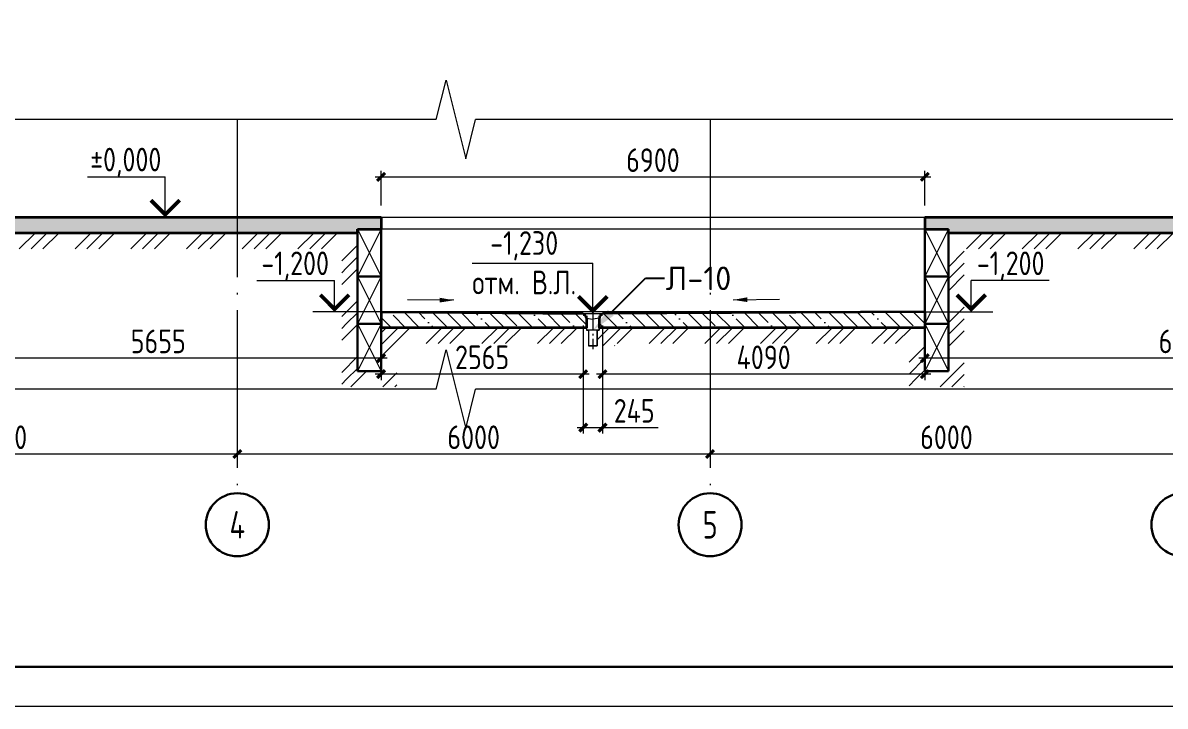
# Model space of a CAD drawing. Extents: x -965262 to 1142518, y -357520 to 71675.
# Drawn here: x 208291 to 222787, y -240088 to -231423 of the extents above; entities that cross this region are included whole.
import ezdxf
from ezdxf import colors
from ezdxf.entities.mleader import LeaderData, LeaderLine
from ezdxf.math import Vec2, Vec3

# ---------------------------------------------------------------- set-up
doc = ezdxf.new("R2010")
doc.units = 0
doc.header["$LTSCALE"] = 10
doc.linetypes.add('AM_DIN_G_W050x2', pattern=[6.875, 4.75, -0.875, 0.375, -0.875])
doc.linetypes.add('DOTE', pattern=[2.42, 2, -0.2, 0.02, -0.2])
doc.layers.get('0').update_dxf_attribs({"linetype": 'CONTINUOUS', "lineweight": 30})
doc.layers.get('Defpoints').update_dxf_attribs({"linetype": 'CONTINUOUS'})
doc.layers.add('DOTE', color=7, linetype='DOTE', lineweight=9)
doc.layers.add('полы', color=3, linetype='CONTINUOUS', lineweight=35)
doc.styles.add('GOST 2.304', font='isocpeur.ttf', dxfattribs={"width": 0.75, "height": 250})
doc.styles.get("Standard").update_dxf_attribs({"font": 'isocpeur.ttf', "height": 300})
doc.styles.add('ГОСТ 2м', font='isocpeur.ttf', dxfattribs={"width": 0.8, "height": 250})
doc.dimstyles.new('ГОСТ 2м', dxfattribs={"dimtxt": 250, "dimasz": 100, "dimexe": 75, "dimexo": 150, "dimgap": 62.5, "dimtad": 1, "dimdec": 0, "dimtxsty": 'ГОСТ 2м', "dimblk": 'ARCHTICK', "dimcen": 150, "dimdle": 75, "dimclrd": 256, "dimclre": 256, "dimclrt": 256, "dimadec": 0, "dimazin": 0, "dimtfac": 1, "dimtdec": 0, "dimtmove": 0, "dimatfit": 3, "dimldrblk": 'OBLIQUE', "dimfxl": 1, "dimlwd": 15, "dimlwe": 15, "dimarcsym": 0})
pattern_1 = [(135, (-2833967.18, -81793.83), (-179.605122, -179.605122), []), (135, (-2833967.18, -81614.22), (-179.605122, -179.605122), [317.5, -63.5, 0, -63.5])]

# ---------------------------------------------------------------- blocks, each defined once
blk = doc.blocks.new('_ArchTick')
at = {"color": 0, "linetype": 'ByBlock', "lineweight": 0, "const_width": 0.4}
blk.add_lwpolyline([(-0.5, -0.5), (0.5, 0.5)], dxfattribs=at)
blk = doc.blocks.new('*D1647')
at = {"lineweight": 15, "ltscale": 100, "transparency": 16777216}
for p, q in [((217012, -236740), (217012, -236815)), ((223012, -236740), (223012, -236815)), ((216937, -236890), (223087, -236890))]:
    blk.add_line(p, q, dxfattribs=at)
at = {"layer": 'Defpoints', "color": 0, "lineweight": 15, "ltscale": 100, "transparency": 16777216}
for p in [(217012, -236890), (223012, -236890), (223012, -236890)]:
    blk.add_point(p, dxfattribs=at)
at = {"lineweight": 15, "ltscale": 100, "transparency": 16777216, "xscale": 100, "yscale": 100, "zscale": 100, "rotation": 180}
blk.add_blockref('_ArchTick', (217012, -236890), dxfattribs=at)
at = {"lineweight": 15, "ltscale": 100, "transparency": 16777216, "xscale": 100, "yscale": 100, "zscale": 100}
blk.add_blockref('_ArchTick', (223012, -236890), dxfattribs=at)
at = {"lineweight": 15, "ltscale": 100, "transparency": 16777216, "insert": (220012, -236678), "char_height": 250, "attachment_point": 5, "style": 'ГОСТ 2м'}
blk.add_mtext('{\\H1.2x;6000}', dxfattribs=at)
blk = doc.blocks.new('_Oblique')
at = {"color": 0, "linetype": 'ByBlock', "lineweight": -2}
blk.add_line((-0.5, -0.5), (0.5, 0.5), dxfattribs=at)
blk = doc.blocks.new('*D1648')
at = {"lineweight": 15, "ltscale": 100, "transparency": 16777216}
for p, q in [((211012, -236740), (211012, -236815)), ((217012, -236740), (217012, -236815)), ((210937, -236890), (217087, -236890))]:
    blk.add_line(p, q, dxfattribs=at)
at = {"layer": 'Defpoints', "color": 0, "lineweight": 15, "ltscale": 100, "transparency": 16777216}
for p in [(211012, -236890), (217012, -236890), (217012, -236890)]:
    blk.add_point(p, dxfattribs=at)
at = {"lineweight": 15, "ltscale": 100, "transparency": 16777216, "xscale": 100, "yscale": 100, "zscale": 100, "rotation": 180}
blk.add_blockref('_ArchTick', (211012, -236890), dxfattribs=at)
at = {"lineweight": 15, "ltscale": 100, "transparency": 16777216, "xscale": 100, "yscale": 100, "zscale": 100}
blk.add_blockref('_ArchTick', (217012, -236890), dxfattribs=at)
at = {"lineweight": 15, "ltscale": 100, "transparency": 16777216, "insert": (214012, -236678), "char_height": 250, "attachment_point": 5, "style": 'ГОСТ 2м'}
blk.add_mtext('{\\H1.2x;6000}', dxfattribs=at)
blk = doc.blocks.new('*D1649')
at = {"lineweight": 15, "ltscale": 100, "transparency": 16777216}
for p, q in [((205012, -236740), (205012, -236815)), ((211012, -236740), (211012, -236815)), ((204937, -236890), (211087, -236890))]:
    blk.add_line(p, q, dxfattribs=at)
at = {"layer": 'Defpoints', "color": 0, "lineweight": 15, "ltscale": 100, "transparency": 16777216}
for p in [(205012, -236890), (211012, -236890), (211012, -236890)]:
    blk.add_point(p, dxfattribs=at)
at = {"lineweight": 15, "ltscale": 100, "transparency": 16777216, "xscale": 100, "yscale": 100, "zscale": 100, "rotation": 180}
blk.add_blockref('_ArchTick', (205012, -236890), dxfattribs=at)
at = {"lineweight": 15, "ltscale": 100, "transparency": 16777216, "xscale": 100, "yscale": 100, "zscale": 100}
blk.add_blockref('_ArchTick', (211012, -236890), dxfattribs=at)
at = {"lineweight": 15, "ltscale": 100, "transparency": 16777216, "insert": (208012, -236678), "char_height": 250, "attachment_point": 5, "style": 'ГОСТ 2м'}
blk.add_mtext('{\\H1.2x;6000}', dxfattribs=at)
blk = doc.blocks.new('*D1662')
at = {"lineweight": 15, "ltscale": 50, "transparency": 16777216}
for p, q in [((219737, -234039), (219737, -235749)), ((226361, -234039), (226361, -235749)), ((226436, -235674), (219662, -235674))]:
    blk.add_line(p, q, dxfattribs=at)
at = {"layer": 'Defpoints', "color": 0, "lineweight": 15, "ltscale": 50, "transparency": 16777216}
for p in [(219737, -233889, 1824), (226361, -233889, 1451), (219737, -235674)]:
    blk.add_point(p, dxfattribs=at)
at = {"lineweight": 15, "ltscale": 50, "transparency": 16777216, "xscale": 100, "yscale": 100, "zscale": 100, "rotation": 180}
blk.add_blockref('_ArchTick', (219737, -235674), dxfattribs=at)
at = {"lineweight": 15, "ltscale": 50, "transparency": 16777216, "xscale": 100, "yscale": 100, "zscale": 100}
blk.add_blockref('_ArchTick', (226361, -235674), dxfattribs=at)
at = {"lineweight": 15, "ltscale": 50, "transparency": 16777216, "insert": (223049, -235462), "char_height": 250, "attachment_point": 5, "style": 'ГОСТ 2м'}
blk.add_mtext('{\\H1.2x;6625}', dxfattribs=at)
blk = doc.blocks.new('*D1663')
at = {"lineweight": 15, "ltscale": 50, "transparency": 16777216}
for p, q in [((215647, -235259), (215647, -235952)), ((219737, -235239), (219737, -235952)), ((219812, -235877), (215572, -235877))]:
    blk.add_line(p, q, dxfattribs=at)
at = {"layer": 'Defpoints', "color": 0, "lineweight": 15, "ltscale": 50, "transparency": 16777216}
for p in [(215647, -235109), (219737, -235089), (215647, -235877)]:
    blk.add_point(p, dxfattribs=at)
at = {"lineweight": 15, "ltscale": 50, "transparency": 16777216, "xscale": 100, "yscale": 100, "zscale": 100, "rotation": 180}
blk.add_blockref('_ArchTick', (215647, -235877), dxfattribs=at)
at = {"lineweight": 15, "ltscale": 50, "transparency": 16777216, "xscale": 100, "yscale": 100, "zscale": 100}
blk.add_blockref('_ArchTick', (219737, -235877), dxfattribs=at)
at = {"lineweight": 15, "ltscale": 50, "transparency": 16777216, "insert": (217692, -235664), "char_height": 250, "attachment_point": 5, "style": 'ГОСТ 2м'}
blk.add_mtext('{\\H1.2x;4090}', dxfattribs=at)
blk = doc.blocks.new('*D1664')
at = {"lineweight": 15, "ltscale": 50, "transparency": 16777216}
for p, q in [((215402, -235259), (215402, -236631)), ((215647, -235259), (215647, -236631)), ((215327, -236556), (215647, -236556)), ((215647, -236556), (216352, -236556))]:
    blk.add_line(p, q, dxfattribs=at)
at = {"layer": 'Defpoints', "color": 0, "lineweight": 15, "ltscale": 50, "transparency": 16777216}
for p in [(215402, -235109), (215647, -235109), (215647, -236556)]:
    blk.add_point(p, dxfattribs=at)
at = {"lineweight": 15, "ltscale": 50, "transparency": 16777216, "xscale": 100, "yscale": 100, "zscale": 100, "rotation": 180}
blk.add_blockref('_ArchTick', (215402, -236556), dxfattribs=at)
at = {"lineweight": 15, "ltscale": 50, "transparency": 16777216, "xscale": 100, "yscale": 100, "zscale": 100}
blk.add_blockref('_ArchTick', (215647, -236556), dxfattribs=at)
at = {"lineweight": 15, "ltscale": 50, "transparency": 16777216, "insert": (216049, -236343), "char_height": 250, "attachment_point": 5, "style": 'ГОСТ 2м'}
blk.add_mtext('{\\H1.2x;245}', dxfattribs=at)
blk = doc.blocks.new('*D1665')
at = {"lineweight": 15, "ltscale": 50, "transparency": 16777216}
for p, q in [((215402, -235259), (215402, -235952)), ((212837, -235824), (212837, -235952)), ((215477, -235877), (212762, -235877))]:
    blk.add_line(p, q, dxfattribs=at)
at = {"layer": 'Defpoints', "color": 0, "lineweight": 15, "ltscale": 50, "transparency": 16777216}
for p in [(215402, -235109), (212837, -235674), (212837, -235877)]:
    blk.add_point(p, dxfattribs=at)
at = {"lineweight": 15, "ltscale": 50, "transparency": 16777216, "xscale": 100, "yscale": 100, "zscale": 100, "rotation": 180}
blk.add_blockref('_ArchTick', (212837, -235877), dxfattribs=at)
at = {"lineweight": 15, "ltscale": 50, "transparency": 16777216, "xscale": 100, "yscale": 100, "zscale": 100}
blk.add_blockref('_ArchTick', (215402, -235877), dxfattribs=at)
at = {"lineweight": 15, "ltscale": 50, "transparency": 16777216, "insert": (214119, -235664), "char_height": 250, "attachment_point": 5, "style": 'ГОСТ 2м'}
blk.add_mtext('{\\H1.2x;2565}', dxfattribs=at)
blk = doc.blocks.new('*D1666')
at = {"lineweight": 15, "ltscale": 50, "transparency": 16777216}
for p, q in [((207181, -234039), (207181, -235749)), ((212837, -235524), (212837, -235599)), ((212912, -235674), (207106, -235674))]:
    blk.add_line(p, q, dxfattribs=at)
at = {"layer": 'Defpoints', "color": 0, "lineweight": 15, "ltscale": 50, "transparency": 16777216}
for p in [(207181, -233889, 1451), (207181, -235674), (212837, -235674)]:
    blk.add_point(p, dxfattribs=at)
at = {"lineweight": 15, "ltscale": 50, "transparency": 16777216, "xscale": 100, "yscale": 100, "zscale": 100, "rotation": 180}
blk.add_blockref('_ArchTick', (207181, -235674), dxfattribs=at)
at = {"lineweight": 15, "ltscale": 50, "transparency": 16777216, "xscale": 100, "yscale": 100, "zscale": 100}
blk.add_blockref('_ArchTick', (212837, -235674), dxfattribs=at)
at = {"lineweight": 15, "ltscale": 50, "transparency": 16777216, "insert": (210009, -235462), "char_height": 250, "attachment_point": 5, "style": 'ГОСТ 2м'}
blk.add_mtext('{\\H1.2x;5655}', dxfattribs=at)
blk = doc.blocks.new('*D1719')
at = {"lineweight": 15, "transparency": 16777216}
for p, q in [((212762, -233376), (219812, -233376)), ((212837, -233739), (212837, -233301)), ((219737, -233739), (219737, -233301))]:
    blk.add_line(p, q, dxfattribs=at)
at = {"layer": 'Defpoints', "color": 0, "lineweight": 15, "transparency": 16777216}
for p in [(219737, -233376), (212837, -233889), (219737, -233889)]:
    blk.add_point(p, dxfattribs=at)
at = {"lineweight": 15, "transparency": 16777216, "xscale": 100, "yscale": 100, "zscale": 100, "rotation": 180}
blk.add_blockref('_ArchTick', (212837, -233376), dxfattribs=at)
at = {"lineweight": 15, "transparency": 16777216, "xscale": 100, "yscale": 100, "zscale": 100}
blk.add_blockref('_ArchTick', (219737, -233376), dxfattribs=at)
at = {"lineweight": 15, "transparency": 16777216, "insert": (216287, -233164), "char_height": 250, "attachment_point": 5, "style": 'ГОСТ 2м'}
blk.add_mtext('{\\H1.2x;6900}', dxfattribs=at)

msp = doc.modelspace()

# ---------------------------------------------------------------- hatches: boundary and pattern name
at = {"lineweight": 15, "ltscale": 50}
h = msp.add_hatch(dxfattribs=at)
h.set_pattern_fill('ANSI35', color=3, scale=40, angle=90, style=0)
h.set_pattern_definition(pattern_1)
h.paths.add_polyline_path([(215444.3, -235169.9), (215439.3, -235169.3), (215439.3, -235139.3), (215419.3, -235139.3), (215419.3, -235119.3), (215401.8, -235119.3), (215401.8, -235109.3), (212812.8, -235089.3), (212812.8, -235289.3), (215444.3, -235289.3)])
h.paths.add_polyline_path([(217012.4, -235102.6), (215646.8, -235109.3), (215646.8, -235119.3), (215629.3, -235119.3), (215629.3, -235139.3), (215609.3, -235139.3), (215609.3, -235169.3), (215604.3, -235169.9), (215604.3, -235289.3), (217012.4, -235289.3)])
h.paths.add_polyline_path([(219762.8, -235089.3), (219762.8, -235089.3), (217012.4, -235102.6), (217012.4, -235289.3), (219762.8, -235289.3)], flags=17)
h.paths.add_polyline_path([(236632.8, -233969.9), (236627.8, -233969.3), (236627.8, -233939.3), (236607.8, -233939.3), (236607.8, -233919.3), (236590.3, -233919.3), (236590.3, -233909.3), (234912.4, -233889.3), (233335.3, -233909.3), (233335.3, -233919.3), (233317.8, -233919.3), (233317.8, -233939.3), (233297.8, -233939.3), (233297.8, -233969.3), (233292.8, -233969.9), (233292.8, -234089.3), (236632.8, -234089.3)])
h.paths.add_polyline_path([(215444.3, -235169.9), (215439.3, -235169.3), (215439.3, -235139.3), (215419.3, -235139.3), (215419.3, -235119.3), (215401.8, -235119.3), (215401.8, -235109.3), (212812.8, -235089.3), (212812.8, -235289.3), (215444.3, -235289.3)])
h.paths.add_polyline_path([(217012.4, -235102.6), (215646.8, -235109.3), (215646.8, -235119.3), (215629.3, -235119.3), (215629.3, -235139.3), (215609.3, -235139.3), (215609.3, -235169.3), (215604.3, -235169.9), (215604.3, -235289.3), (217012.4, -235289.3)], flags=17)
h.paths.add_polyline_path([(219762.8, -235089.3), (219762.8, -235089.3), (217012.4, -235102.6), (217012.4, -235289.3), (219762.8, -235289.3)])
h.paths.add_polyline_path([(212836.8, -233889.3), (207382.4, -233889.3), (206181, -233909.3), (206181, -233919.3), (206163.5, -233919.3), (206163.5, -233939.3), (206143.5, -233939.3), (206143.5, -233969.3), (206138.5, -233969.9), (206138.5, -234089.3), (212512.8, -234089.3), (212512.8, -234039.3), (212836.8, -234039.3)])
h.paths.add_polyline_path([(186702.4, -233889.3), (189562.4, -233889.3), (191199.8, -233902.8), (192520.9, -233902.8), (193112.5, -233889.3), (204287.4, -233889.3), (205936, -233909.3), (205936, -233919.3), (205953.5, -233919.3), (205953.5, -233939.3), (205973.5, -233939.3), (205973.5, -233969.3), (205978.5, -233969.9), (205978.5, -234089.3), (187002.4, -234089.3), (187002.4, -234039.3), (186702.4, -234039.3)])
h.paths.add_polyline_path([(219736.8, -234039.3), (219736.8, -233889.3), (226262.4, -233889.3), (227112.9, -233902.8), (228233.2, -233902.8), (229212.5, -233889.3), (231272.8, -233889.3), (233090.3, -233909.3), (233090.3, -233919.3), (233107.8, -233919.3), (233107.8, -233939.3), (233127.8, -233939.3), (233127.8, -233969.3), (233132.8, -233969.9), (233132.8, -234089.3), (220036.8, -234089.3), (220036.8, -234039.3)])
h.paths.add_polyline_path([(236792.8, -234089.3), (236792.8, -233969.9), (236797.8, -233969.3), (236797.8, -233939.3), (236817.8, -233939.3), (236817.8, -233919.3), (236835.3, -233919.3), (236835.3, -233909.3), (240822.4, -233889.3), (240822.4, -234039.3), (240522.4, -234039.3), (240522.4, -234089.3)])
at = {"linetype": 'Continuous', "lineweight": 15}
h = msp.add_hatch(dxfattribs=at)
h.set_pattern_fill('GOST_GROUND', color=256, scale=50, style=0)
h.set_pattern_definition([(45, (-2833967.2, -81793.83), (707.10678, -4e-14), [1000]), (45, (-2833817.2, -81793.83), (707.10678, -4e-14), [1000]), (45, (-2833667.2, -81793.83), (707.10678, -4e-14), [1000])])
h.paths.add_polyline_path([(240522.4, -236068.4), (240522.4, -234089.3), (236792.8, -234089.3), (236792.8, -234119.9), (236767.8, -234119.9), (236767.8, -234319.9), (236657.8, -234319.9), (236657.8, -234119.9), (236632.8, -234119.9), (236632.8, -234089.3), (233292.8, -234089.3), (233292.8, -234119.9), (233267.8, -234119.9), (233267.8, -234319.9), (233157.8, -234319.9), (233157.8, -234119.9), (233132.8, -234119.9), (233132.8, -234089.3), (220036.8, -234089.3), (220036.8, -235839.3), (219736.8, -235839.3), (219736.8, -235289.3), (215604.3, -235289.3), (215604.3, -235319.9), (215579.3, -235319.9), (215579.3, -235519.9), (215469.3, -235519.9), (215469.3, -235319.9), (215444.3, -235319.9), (215444.3, -235289.3), (212836.8, -235289.3), (212836.8, -235839.3), (212536.8, -235839.3), (212536.8, -234089.3), (206138.5, -234089.3), (206138.5, -234119.9), (206113.5, -234119.9), (206113.5, -234319.9), (206003.5, -234319.9), (206003.5, -234119.9), (205978.5, -234119.9), (205978.5, -234089.3), (187002.4, -234089.3), (187002.4, -236068.4), (187202.4, -236068.4), (187202.4, -234289.3), (205778.5, -234289.3), (205778.5, -234319.9), (205803.5, -234289.3), (205803.5, -234319.9), (206313.5, -234319.9), (206313.5, -234319.9), (206338.5, -234319.9), (206338.5, -234289.3), (212336.8, -234289.3), (212336.8, -236039.3), (213036.8, -236039.3), (213036.8, -235489.3), (215244.3, -235489.3), (215244.3, -235519.9), (215269.3, -235519.9), (215269.3, -235519.9), (215779.3, -235519.9), (215779.3, -235519.9), (215804.3, -235519.9), (215804.3, -235489.3), (219536.8, -235489.3), (219536.8, -236039.3), (220236.8, -236039.3), (220236.8, -234289.3), (232932.8, -234289.3), (232932.8, -234319.9), (232957.8, -234319.9), (232957.8, -234319.9), (233467.8, -234319.9), (233467.8, -234319.9), (233492.8, -234319.9), (233492.8, -234289.3), (236432.8, -234289.3), (236432.8, -234319.9), (236457.8, -234319.9), (236457.8, -234319.9), (236967.8, -234319.9), (236967.8, -234319.9), (236992.8, -234319.9), (236992.8, -234289.3), (240322.4, -234289.3), (240322.4, -236068.4)])
at = {"lineweight": 15, "ltscale": 50}
h = msp.add_hatch(dxfattribs=at)
h.set_pattern_fill('ANSI35', color=3, scale=40, angle=90, style=0)
h.set_pattern_definition(pattern_1)
h.paths.add_polyline_path([(215444.3, -235169.9), (215439.3, -235169.3), (215439.3, -235139.3), (215419.3, -235139.3), (215419.3, -235119.3), (215401.8, -235119.3), (215401.8, -235109.3), (212836.8, -235089.3), (212836.8, -235289.3), (215444.3, -235289.3)])
h.paths.add_polyline_path([(217012.4, -235102.6), (215646.8, -235109.3), (215646.8, -235119.3), (215629.3, -235119.3), (215629.3, -235139.3), (215609.3, -235139.3), (215609.3, -235169.3), (215604.3, -235169.9), (215604.3, -235289.3), (217012.4, -235289.3)])
h.paths.add_polyline_path([(219736.8, -235089.3), (219762.8, -235089.3), (217012.4, -235102.6), (217012.4, -235289.3), (219736.8, -235289.3)])

# ---------------------------------------------------------------- linework, layer by layer
at = {"color": 5, "lineweight": 15, "ltscale": 50}
for p, q in [((213536.2, -232647.3, 13061.6), (186009.6, -232647.3, 13061.6)), ((241562.8, -232647.3, 13061.6), (214036.2, -232647.3, 13061.6))]:
    msp.add_line(p, q, dxfattribs=at)
at = {"lineweight": 15, "ltscale": 0.3}
for p, q in [((209109.1, -233376.2, 13787.3), (210097.6, -233376.2, 13787.3)), ((213990.7, -234469.7, 13061.6), (215524.3, -234469.7, 13061.6)), ((211259, -234691.7, 13061.6), (212247.6, -234691.7, 13061.6)), ((221314.6, -234691.7, 13061.6), (220326, -234691.7, 13061.6))]:
    msp.add_line(p, q, dxfattribs=at)
at = {"lineweight": 15}
for p, q in [((210097.6, -233889.3, 13787.3), (210097.6, -233376.2, 13787.3)), ((212536.8, -234039.3, 13061.6), (212836.8, -234639.3, 13061.6)), ((212836.8, -234039.3, 13061.6), (212536.8, -234639.3, 13061.6)), ((219736.8, -234039.3, 13061.6), (220036.8, -234639.3, 13061.6)), ((220036.8, -234039.3, 13061.6), (219736.8, -234639.3, 13061.6)), ((215524.3, -235109.3, 13061.6), (215524.3, -234469.7, 13061.6)), ((212247.6, -235089.3, 13061.6), (212247.6, -234691.7, 13061.6)), ((212536.8, -234639.3, 13061.6), (212836.8, -235239.3, 13061.6)), ((212836.8, -234639.3, 13061.6), (212536.8, -235239.3, 13061.6)), ((219736.8, -234639.3, 13061.6), (220036.8, -235239.3, 13061.6)), ((220036.8, -234639.3, 13061.6), (219736.8, -235239.3, 13061.6)), ((220326, -235089.3, 13061.6), (220326, -234691.7, 13061.6)), ((212536.8, -235239.3, 13061.6), (212836.8, -235839.3, 13061.6)), ((212836.8, -235239.3, 13061.6), (212536.8, -235839.3, 13061.6)), ((215444.3, -235169.9, 13061.6), (215444.3, -235319.9, 13061.6)), ((215604.3, -235169.9, 13061.6), (215604.3, -235319.9, 13061.6)), ((219736.8, -235239.3, 13061.6), (220036.8, -235839.3, 13061.6)), ((220036.8, -235239.3, 13061.6), (219736.8, -235839.3, 13061.6)), ((215604.3, -235319.9, 13061.6), (215444.3, -235319.9, 13061.6)), ((215469.3, -235319.9, 13061.6), (215469.3, -235519.9, 13061.6)), ((215579.3, -235319.9, 13061.6), (215579.3, -235519.9, 13061.6)), ((215579.3, -235519.9, 13061.6), (215469.3, -235519.9, 13061.6))]:
    msp.add_line(p, q, dxfattribs=at)
at = {"ltscale": 50}
for p, q in [((212836.8, -234039.3, 13061.6), (212536.8, -234039.3, 13061.6)), ((212536.8, -234039.3, 13061.6), (212536.8, -235839.3, 13061.6)), ((212836.8, -234039.3, 13061.6), (212836.8, -235839.3, 13061.6)), ((220036.8, -234039.3, 13061.6), (219736.8, -234039.3, 13061.6)), ((219736.8, -234039.3, 13061.6), (219736.8, -235839.3, 13061.6)), ((220036.8, -234039.3, 13061.6), (220036.8, -235839.3, 13061.6)), ((212836.8, -234639.3, 13061.6), (212536.8, -234639.3, 13061.6)), ((220036.8, -234639.3, 13061.6), (219736.8, -234639.3, 13061.6)), ((212836.8, -235239.3, 13061.6), (212536.8, -235239.3, 13061.6)), ((220036.8, -235239.3, 13061.6), (219736.8, -235239.3, 13061.6)), ((212836.8, -235839.3, 13061.6), (212536.8, -235839.3, 13061.6)), ((220036.8, -235839.3, 13061.6), (219736.8, -235839.3, 13061.6))]:
    msp.add_line(p, q, dxfattribs=at)
at = {"lineweight": 15, "ltscale": 50}
for p, q in [((213760.6, -234940.8, 13061.6), (213172.6, -234934, 13061.6)), ((217304.9, -234935.5, 13061.6), (217892.9, -234928.1, 13061.6)), ((215401.8, -235109.3, 13061.6), (215401.8, -235119.3, 13061.6)), ((215419.3, -235119.3, 13061.6), (215419.3, -235139.3, 13061.6)), ((215629.3, -235119.3, 13061.6), (215629.3, -235139.3, 13061.6)), ((215646.8, -235109.3, 13061.6), (215646.8, -235119.3, 13061.6)), ((215439.3, -235139.3, 13061.6), (215439.3, -235169.3, 13061.6)), ((215609.3, -235139.3, 13061.6), (215609.3, -235169.3, 13061.6))]:
    msp.add_line(p, q, dxfattribs=at)
at = {"lineweight": 15, "ltscale": 10}
for p, q in [((215401.8, -235119.3, 13061.6), (215419.3, -235119.3, 13061.6)), ((215629.3, -235119.3, 13061.6), (215646.8, -235119.3, 13061.6)), ((215419.3, -235139.3, 13061.6), (215439.3, -235139.3, 13061.6)), ((215629.3, -235139.3, 13061.6), (215609.3, -235139.3, 13061.6))]:
    msp.add_line(p, q, dxfattribs=at)
at = {"lineweight": 15, "ltscale": 2.5}
for p in [(215439.3, -235169.3, 13061.6), (215609.3, -235169.3, 13061.6)]:
    msp.add_line(p, (215524.3, -235179.3, 13061.6), dxfattribs=at)
at = {"color": 5, "lineweight": 0, "ltscale": 50}
for p, q in [((213536.2, -236068.4, 13061.6), (186009.6, -236068.4, 13061.6)), ((241562.8, -236068.4, 13061.6), (214036.2, -236068.4, 13061.6))]:
    msp.add_line(p, q, dxfattribs=at)
at = {"lineweight": 15, "elevation": 9801.8}
msp.add_lwpolyline([(265267.6, -180687.8), (179667.6, -180687.8), (179667.6, -240087.8), (265267.6, -240087.8)], close=True, dxfattribs=at)
at = {"elevation": 9801.8}
msp.add_lwpolyline([(264767.6, -181187.8), (181667.6, -181187.8), (181667.6, -239587.8), (264767.6, -239587.8)], close=True, dxfattribs=at)
at = {"color": 5, "lineweight": 15, "ltscale": 10, "elevation": 13061.6}
for points in [[(213536.2, -232647.3), (213661.2, -232147.3)], [(213661.2, -232147.3), (213911.2, -233147.3)], [(213911.2, -233147.3), (214036.2, -232647.3)], [(213536.2, -236068.4), (213661.2, -235568.4)], [(213661.2, -235568.4), (213911.2, -236568.4)], [(213911.2, -236568.4), (214036.2, -236068.4)]]:
    msp.add_lwpolyline(points, dxfattribs=at)
at = {"lineweight": 15, "const_width": 50}
for points, elevation in [([(209915.3, -233671.6), (210097.6, -233853.9), (210279.9, -233671.6)], 13787.3), ([(212065.3, -234871.6), (212247.6, -235053.9), (212429.9, -234871.6)], 13061.6), ([(220508.4, -234871.6), (220326, -235053.9), (220143.7, -234871.6)], 13061.6), ([(215342, -234891.6), (215524.3, -235073.9), (215706.6, -234891.6)], 13061.6)]:
    msp.add_lwpolyline(points, dxfattribs=dict(at, elevation=elevation))
at = {"linetype": 'Continuous', "lineweight": 15, "elevation": 3259.8}
msp.add_lwpolyline([(206138.5, -234089.3), (212536.8, -234089.3), (212536.8, -235839.3), (212836.8, -235839.3), (212836.8, -235289.3), (215444.3, -235289.3), (215444.3, -235319.9), (215469.3, -235319.9), (215469.3, -235519.9), (215579.3, -235519.9), (215579.3, -235319.9), (215604.3, -235319.9), (215604.3, -235289.3), (219736.8, -235289.3), (219736.8, -235839.3), (220036.8, -235839.3), (220036.8, -234089.3), (233132.8, -234089.3)], dxfattribs=at)
at = {"lineweight": 15, "ltscale": 100, "extrusion": (0, 1, 0)}
for points, elevation in [([(-212836.8, 13061.6), (-211972.1, 3259.8)], -235089.3), ([(-215401.8, 13061.6), (-215646.8, 13061.6)], -235109.3), ([(-219736.8, 13061.6), (-220601.5, 3259.8)], -235089.3)]:
    msp.add_lwpolyline(points, dxfattribs=dict(at, elevation=elevation))
at = {"lineweight": 15, "ltscale": 50}
for points in [[(213580.3, -234968.8, 13061.6), (213581, -234908.8, 13061.6), (213760.6, -234940.8, 13061.6)], [(217485.3, -234963.2, 13061.6), (217484.5, -234903.2, 13061.6), (217304.9, -234935.5, 13061.6)]]:
    msp.add_solid(points, dxfattribs=at)
at = {"layer": 'DOTE', "ltscale": 100}
for p, q in [((211012.4, -232647.3, 13061.6), (211012.4, -237405.9, 13061.6)), ((217012.4, -232647.3, 13061.6), (217012.4, -237405.9, 13061.6))]:
    msp.add_line(p, q, dxfattribs=at)
at = {"layer": 'DOTE', "linetype": 'AM_DIN_G_W050x2', "ltscale": 5}
msp.add_line((215524.3, -235086, 13061.6), (215524.3, -235559.6, 13061.6), dxfattribs=at)
at = {"layer": 'DOTE', "linetype": 'Continuous', "lineweight": 30}
for centre in [(211012.4, -237787.4, 13061.6), (217012.4, -237787.4, 13061.6), (223012.4, -237787.4, 13061.6)]:
    msp.add_circle(centre, 400, dxfattribs=at)
at = {"layer": 'полы', "ltscale": 50}
for p, q in [((212836.8, -233889.3, 13061.6), (207181.4, -233889.3, 14512.9)), ((212836.8, -233889.3, 13061.6), (212836.8, -234039.3, 13061.6)), ((226361.4, -233889.3, 14512.9), (219736.8, -233889.3, 13061.6)), ((219736.8, -233889.3, 13061.6), (219736.8, -234039.3, 13061.6)), ((212536.8, -234089.3, 13061.6), (206138.5, -234089.3, 16321.4)), ((212536.8, -234089.3, 13061.6), (212536.8, -234039.3, 13061.6)), ((212536.8, -234039.3, 13061.6), (212836.8, -234039.3, 13061.6)), ((219736.8, -234039.3, 13061.6), (220036.8, -234039.3, 13061.6)), ((220036.8, -234089.3, 13061.6), (220036.8, -234039.3, 13061.6)), ((233132.8, -234089.3, 16321.4), (220036.8, -234089.3, 13061.6)), ((212836.8, -235089.3, 13061.6), (215401.8, -235109.3, 13061.6)), ((212836.8, -235089.3, 13061.6), (212836.8, -235289.3, 16321.4)), ((215401.8, -235109.3, 13061.6), (215401.8, -235119.3, 13061.6)), ((215401.8, -235119.3, 13061.6), (215419.3, -235119.3, 13061.6)), ((215419.3, -235119.3, 13061.6), (215419.3, -235139.3, 13061.6)), ((215646.8, -235119.3, 13061.6), (215629.3, -235119.3, 13061.6)), ((215629.3, -235119.3, 13061.6), (215629.3, -235139.3, 13061.6)), ((219736.8, -235089.3, 13061.6), (215646.8, -235109.3, 13061.6)), ((215646.8, -235109.3, 13061.6), (215646.8, -235119.3, 13061.6)), ((219736.8, -235089.3, 13061.6), (219736.8, -235289.3, 16321.4)), ((215419.3, -235139.3, 13061.6), (215439.3, -235139.3, 13061.6)), ((215439.3, -235139.3, 13061.6), (215439.3, -235169.3, 13061.6)), ((215439.3, -235169.3, 13061.6), (215444.3, -235169.9, 13061.6)), ((215444.3, -235169.9, 13061.6), (215444.3, -235289.3, 13061.6)), ((215609.3, -235169.3, 13061.6), (215604.3, -235169.9, 13061.6)), ((215604.3, -235169.9, 13061.6), (215604.3, -235289.3, 13061.6)), ((215629.3, -235139.3, 13061.6), (215609.3, -235139.3, 13061.6)), ((215609.3, -235139.3, 13061.6), (215609.3, -235169.3, 13061.6)), ((215444.3, -235289.3, 16321.4), (212836.8, -235289.3, 16321.4)), ((219736.8, -235289.3, 16321.4), (215604.3, -235289.3, 16321.4))]:
    msp.add_line(p, q, dxfattribs=at)
at = {"layer": 'полы', "lineweight": 0, "ltscale": 50}
for p, q in [((219736.8, -233889.3, 13061.6), (212836.8, -233889.3, 13061.6)), ((219762.8, -234039.3, 13061.6), (212836.8, -234039.3, 13061.6)), ((219736.8, -235089.3, 13061.6), (212836.8, -235089.3, 13061.6))]:
    msp.add_line(p, q, dxfattribs=at)

# ---------------------------------------------------------------- texts
at = {"char_height": 300, "attachment_point": 5, "style": 'GOST 2.304'}
for s, insert, width in [('{\\W0.8;%%P0,000}', (209596.6, -233191.5, 13787.3), 1200), ('{\\W0.8;-1,230\\Pотм. В.Л.}', (214653.5, -234465, 13061.6), 1670.673), ('{\\W0.8;-1,200}', (211746.6, -234507, 13061.6), 1200), ('{\\W0.8;-1,200}', (220827, -234507, 13061.6), 1200)]:
    msp.add_mtext(s, dxfattribs=dict(at, insert=insert, width=width))
at = {"layer": 'DOTE', "linetype": 'Continuous', "lineweight": 30, "ltscale": 100, "char_height": 350, "width": 800, "attachment_point": 5, "style": 'GOST 2.304'}
for s, insert in [('4', (211012.4, -237787.4, 13061.6)), ('5', (217012.4, -237787.4, 13061.6))]:
    msp.add_mtext(s, dxfattribs=dict(at, insert=insert))

# ---------------------------------------------------------------- dimensions: what is measured, and where the dimension line sits
at = {"lineweight": 15}
dim = msp.add_linear_dim(base=(219736.8, -233376.2, 13061.6), p1=(212836.8, -233889.3, 13061.6), p2=(219736.8, -233889.2, 13061.6), text='{\\H1.2x;<>}', dimstyle='ГОСТ 2м', dxfattribs=at)
dim.commit()
dim.dimension.update_dxf_attribs({"geometry": '*D1719', "text_midpoint": (216286.8, -233163.7, 13061.6)})
at = {"lineweight": 15, "ltscale": 50}
for base, p1, p2, text, picture, middle in [((207181.4, -235674.3, 13061.6), (212836.8, -235674.3, 13061.6), (207181.4, -233889.3, 14512.9), '{\\H1.2x;<>}', '*D1666', (210009.1, -235461.8, 13061.6)), ((219736.8, -235674.3, 13061.6), (226361.4, -233889.3, 14512.9), (219736.8, -233889.3, 14885.3), '{\\H1.2x;6625}', '*D1662', (223049.1, -235461.8, 13061.6)), ((212836.8, -235876.8, 13061.6), (215401.8, -235109.3, 13061.6), (212836.8, -235674.3, 13061.6), '{\\H1.2x;<>}', '*D1665', (214119.3, -235664.3, 13061.6)), ((215646.8, -236555.6, 13061.6), (215401.8, -235109.3, 13061.6), (215646.8, -235109.3, 13061.6), '{\\H1.2x;<>}', '*D1664', (216049.3, -236343.1, 13061.6)), ((215646.8, -235876.8, 13061.6), (219736.8, -235089.3, 13061.6), (215646.8, -235109.3, 13061.6), '{\\H1.2x;<>}', '*D1663', (217691.8, -235664.3, 13061.6))]:
    dim = msp.add_linear_dim(base=base, p1=p1, p2=p2, text=text, dimstyle='ГОСТ 2м', dxfattribs=at)
    dim.commit()
    dim.dimension.update_dxf_attribs({"geometry": picture, "text_midpoint": middle})
at = {"lineweight": 15, "ltscale": 100}
for base, p1, p2, picture, middle in [((211012.4, -236890.1, 13061.6), (205012.4, -236890.1, 13061.6), (211012.4, -236890.1, 13061.6), '*D1649', (208012.4, -236677.6, 13061.6)), ((217012.4, -236890.1, 13061.6), (211012.4, -236890.1, 13061.6), (217012.4, -236890.1, 13061.6), '*D1648', (214012.4, -236677.6, 13061.6)), ((223012.4, -236890.1, 13061.6), (217012.4, -236890.1, 13061.6), (223012.4, -236890.1, 13061.6), '*D1647', (220012.4, -236677.6, 13061.6))]:
    dim = msp.add_linear_dim(base=base, p1=p1, p2=p2, text='{\\H1.2x;<>}', dimstyle='ГОСТ 2м', dxfattribs=at)
    dim.commit()
    dim.dimension.update_dxf_attribs({"geometry": picture, "text_midpoint": middle})

# ---------------------------------------------------------------- leaders
at = {"color": 5, "lineweight": 15}
ml = msp.add_multileader_mtext('Standard', dxfattribs=at)
ml.set_content('Л-10', color=5)
ml.set_leader_properties()
ml.build(insert=Vec2(0, 0))
ml.multileader.update_dxf_attribs({"has_text_frame": 1, "text_right_attachment_type": 6, "dogleg_length": 36, "arrow_head_size": 320})
ctx = ml.context
ctx.base_point, ctx.char_height, ctx.arrow_head_size, ctx.landing_gap_size, ctx.plane_origin = Vec3(216432.8, -234662.3, 9801.8), 300, 320, 16, Vec3(232910.7, -244375.2, 9801.8)
ctx.right_attachment = 6
notes = []
notes.append((ctx, [(1, (1, 1, 0), (216192.5, -234662.3, 9801.8), (1, 0), 240.3, [(0, [(215524.3, -235322.8, 9801.8)], 0, [])])]))
ctx.mtext.insert, ctx.mtext.width, ctx.mtext.defined_height, ctx.mtext.flow_direction = Vec3(216448.8, -234512.3, 9801.8), 784.788, 8690.9, 5
for ctx, leaders in notes:
    for number, flags, end, landing, length, lines in leaders:
        leader = LeaderData()
        leader.index, (leader.has_last_leader_line, leader.has_dogleg_vector, leader.attachment_direction) = number, flags
        leader.last_leader_point, leader.dogleg_vector, leader.dogleg_length = Vec3(end), Vec3(landing), length
        for number, points, colour, breaks in lines:
            line = LeaderLine()
            line.index, line.vertices, line.color, line.breaks = number, Vec3.list(points), colors.encode_raw_color(colour), breaks
            leader.lines.append(line)
        ctx.leaders.append(leader)

doc.saveas('drawing.dxf')
